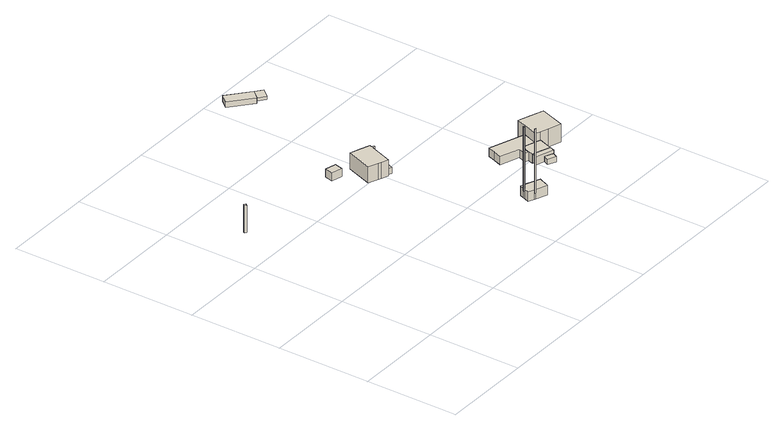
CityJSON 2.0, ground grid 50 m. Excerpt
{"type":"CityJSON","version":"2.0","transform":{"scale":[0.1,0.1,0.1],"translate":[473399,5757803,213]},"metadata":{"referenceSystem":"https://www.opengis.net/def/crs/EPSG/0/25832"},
"CityObjects":{
"building1":{"type":"Building","attributes":{"Gemeindeschluessel":"05711000","BezugspunktDach":"2100","function":"51002_1260","measuredHeight":15},"address":[{"country":"Germany"}],"geometry":[{"type":"Solid","lod":"1","boundaries":[[[[0,1,2,3]],[[4,5,6,7]],[[4,7,3,2]],[[5,4,2,1]],[[6,5,1,0]],[[7,6,0,3]]]]}]},
"building2":{"type":"Building","attributes":{"Gemeindeschluessel":"05711000","function":"31001_2513"},"address":[{"country":"Germany","locality":"Bielefeld","thoroughfareNumber":"276","thoroughfareName":"Lämershagener Straße"}],"children":["building2-1","building2-2","building2-3","building2-4"]},
"building2-1":{"type":"BuildingPart","attributes":{"BezugspunktDach":"2000","measuredHeight":5.17},"parents":["building2"],"geometry":[{"type":"Solid","lod":"1","boundaries":[[[[8,9,10,11,12,13,14,15,16,17]],[[18,19,20,21,22,23,24,25,26,27]],[[18,27,17,16]],[[19,18,16,15]],[[20,19,15,14]],[[21,20,14,13]],[[22,21,13,12]],[[23,22,12,11]],[[24,23,11,10]],[[25,24,10,9]],[[26,25,9,8]],[[27,26,8,17]]]]}]},
"building2-2":{"type":"BuildingPart","attributes":{"BezugspunktDach":"2100","measuredHeight":35},"address":[{"country":"Germany","locality":"Bielefeld","thoroughfareNumber":"276","thoroughfareName":"Lämershagener Straße"}],"parents":["building2"],"geometry":[{"type":"Solid","lod":"1","boundaries":[[[[28,29,30,31]],[[32,33,34,35]],[[32,35,31,30]],[[33,32,30,29]],[[34,33,29,28]],[[35,34,28,31]]]]}]},
"building2-3":{"type":"BuildingPart","attributes":{"BezugspunktDach":"2000","measuredHeight":1.93},"address":[{"country":"Germany","locality":"Bielefeld","thoroughfareNumber":"276","thoroughfareName":"Lämershagener Straße"}],"parents":["building2"],"geometry":[{"type":"Solid","lod":"1","boundaries":[[[[36,9,8,37]],[[38,39,40,41]],[[38,41,37,8]],[[39,38,8,9]],[[40,39,9,36]],[[41,40,36,37]]]]}]},
"building2-4":{"type":"BuildingPart","attributes":{"BezugspunktDach":"2100","measuredHeight":35},"address":[{"country":"Germany","locality":"Bielefeld","thoroughfareNumber":"276","thoroughfareName":"Lämershagener Straße"}],"parents":["building2"],"geometry":[{"type":"Solid","lod":"1","boundaries":[[[[42,43,44,45]],[[46,47,48,49]],[[46,49,45,44]],[[47,46,44,43]],[[48,47,43,42]],[[49,48,42,45]]]]}]},
"building3":{"type":"Building","attributes":{"Gemeindeschluessel":"05711000","BezugspunktDach":"2000","function":"31001_9998","measuredHeight":5.23},"address":[{"country":"Germany","locality":"Bielefeld","thoroughfareNumber":"281","thoroughfareName":"Lämershagener Straße"}],"geometry":[{"type":"Solid","lod":"1","boundaries":[[[[50,51,52,53]],[[54,55,56,57]],[[54,57,53,52]],[[55,54,52,51]],[[56,55,51,50]],[[57,56,50,53]]]]}]},
"building4":{"type":"Building","attributes":{"Gemeindeschluessel":"05711000","BezugspunktDach":"2000","function":"31001_1010","measuredHeight":11.37},"address":[{"country":"Germany","locality":"Bielefeld","thoroughfareNumber":"281","thoroughfareName":"Lämershagener Straße"}],"geometry":[{"type":"Solid","lod":"1","boundaries":[[[[58,59,60,61,62,63,64,65,66,67,68,69,70]],[[71,72,73,74,75,76,77,78,79,80,81,82,83]],[[71,83,70,69]],[[72,71,69,68]],[[73,72,68,67]],[[74,73,67,66]],[[75,74,66,65]],[[76,75,65,64]],[[77,76,64,63]],[[78,77,63,62]],[[79,78,62,61]],[[80,79,61,60]],[[81,80,60,59]],[[82,81,59,58]],[[83,82,58,70]]]]}]},
"building5":{"type":"Building","attributes":{"Gemeindeschluessel":"05711000","BezugspunktDach":"2000","function":"31001_1010","measuredHeight":3.31},"address":[{"country":"Germany","locality":"Bielefeld","thoroughfareNumber":"281","thoroughfareName":"Lämershagener Straße"}],"geometry":[{"type":"Solid","lod":"1","boundaries":[[[[84,85,86,87]],[[88,89,90,91]],[[88,91,87,86]],[[89,88,86,85]],[[90,89,85,84]],[[91,90,84,87]]]]}]},
"building6":{"type":"Building","attributes":{"Gemeindeschluessel":"05711000","BezugspunktDach":"2000","function":"31001_9998","measuredHeight":3.41},"address":[{"country":"Germany","locality":"Bielefeld","thoroughfareNumber":"280","thoroughfareName":"Lämershagener Straße"}],"geometry":[{"type":"Solid","lod":"1","boundaries":[[[[92,93,94,95]],[[96,97,98,99]],[[96,99,95,94]],[[97,96,94,93]],[[98,97,93,92]],[[99,98,92,95]]]]}]},
"building7":{"type":"Building","attributes":{"Gemeindeschluessel":"05711000","function":"31001_1100"},"address":[{"country":"Germany","locality":"Bielefeld","thoroughfareNumber":"280","thoroughfareName":"Lämershagener Straße"}],"children":["building7-1","building7-2","building7-3","building7-4"]},
"building7-1":{"type":"BuildingPart","attributes":{"BezugspunktDach":"2000","measuredHeight":9.05},"parents":["building7"],"geometry":[{"type":"Solid","lod":"1","boundaries":[[[[100,101,102,103,104,105,106,107,108,109]],[[110,111,112,113,114,115,116,117,118,119]],[[110,119,109,108]],[[111,110,108,107]],[[112,111,107,106]],[[113,112,106,105]],[[114,113,105,104]],[[115,114,104,103]],[[116,115,103,102]],[[117,116,102,101]],[[118,117,101,100]],[[119,118,100,109]]]]}]},
"building7-2":{"type":"BuildingPart","attributes":{"BezugspunktDach":"2000","measuredHeight":6.89},"parents":["building7"],"geometry":[{"type":"Solid","lod":"1","boundaries":[[[[120,121,122,123,124,125,126,127]],[[110,128,129,130,131,112,111,132]],[[110,132,127,126]],[[128,110,126,125]],[[129,128,125,124]],[[130,129,124,123]],[[131,130,123,122]],[[112,131,122,121]],[[111,112,121,120]],[[132,111,120,127]]]]}]},
"building7-3":{"type":"BuildingPart","attributes":{"BezugspunktDach":"2000","measuredHeight":13.13},"address":[{"country":"Germany","locality":"Bielefeld","thoroughfareNumber":"280","thoroughfareName":"Lämershagener Straße"}],"parents":["building7"],"geometry":[{"type":"Solid","lod":"1","boundaries":[[[[133,134,135,136,137,138,139,140]],[[141,142,143,144,145,146,147,148]],[[141,148,140,139]],[[142,141,139,138]],[[143,142,138,137]],[[144,143,137,136]],[[145,144,136,135]],[[146,145,135,134]],[[147,146,134,133]],[[148,147,133,140]]]]}]},
"building7-4":{"type":"BuildingPart","attributes":{"BezugspunktDach":"2000","measuredHeight":6.23},"address":[{"country":"Germany","locality":"Bielefeld","thoroughfareNumber":"280","thoroughfareName":"Lämershagener Straße"}],"parents":["building7"],"geometry":[{"type":"Solid","lod":"1","boundaries":[[[[122,149,150,124]],[[151,152,153,154]],[[151,154,124,150]],[[152,151,150,149]],[[153,152,149,122]],[[154,153,122,124]]]]}]},
"building8":{"type":"Building","attributes":{"Gemeindeschluessel":"05711000","function":"31001_2720"},"address":[{"country":"Germany","locality":"Bielefeld","thoroughfareNumber":"281","thoroughfareName":"Lämershagener Straße"}],"children":["building8-1","building8-2"]},
"building8-1":{"type":"BuildingPart","attributes":{"BezugspunktDach":"2000","measuredHeight":2.92},"parents":["building8"],"geometry":[{"type":"Solid","lod":"1","boundaries":[[[[155,156,157,158]],[[159,160,161,162]],[[159,162,158,157]],[[160,159,157,156]],[[161,160,156,155]],[[162,161,155,158]]]]}]},
"building8-2":{"type":"BuildingPart","attributes":{"BezugspunktDach":"2000","measuredHeight":1.68},"address":[{"country":"Germany","locality":"Bielefeld","thoroughfareNumber":"281","thoroughfareName":"Lämershagener Straße"}],"parents":["building8"],"geometry":[{"type":"Solid","lod":"1","boundaries":[[[[158,157,163,164]],[[165,166,167,168]],[[165,168,164,163]],[[166,165,163,157]],[[167,166,157,158]],[[168,167,158,164]]]]}]}
},
"vertices":[
[10,1069,327],[3,1059,327],[13,1052,327],[20,1062,327],[13,1052,177],[3,1059,177],[10,1069,177],[20,1062,177],
[912,91,338],[906,94,338],[872,108,338],[862,82,338],[859,74,338],[848,49,338],[881,35,338],[889,32,338],[948,7,338],[972,66,338],[948,7,286],[889,32,286],[881,35,286],[848,49,286],[859,74,286],[862,82,286],[872,108,286],[906,94,286],[912,91,286],[972,66,286],
[858,83,678],[855,76,678],[859,74,678],[862,82,678],[859,74,328],[855,76,328],[858,83,328],[862,82,328],
[907,97,338],[913,94,338],[912,91,319],[906,94,319],[907,97,319],[913,94,319],
[881,35,669],[880,32,669],[887,29,669],[889,32,669],[887,29,319],[880,32,319],[881,35,319],[889,32,319],
[681,1080,174],[670,1037,174],[728,1021,174],[739,1065,174],[728,1021,130],[670,1037,130],[681,1080,130],[739,1065,130],
[903,977,220],[907,989,220],[854,1008,220],[800,1027,220],[750,888,220],[749,886,220],[802,866,220],[819,860,220],[855,846,220],[894,951,220],[900,967,220],[913,963,220],[916,973,220],[913,963,133],[900,967,133],[894,951,133],[855,846,133],[819,860,133],[802,866,133],[749,886,133],[750,888,133],[800,1027,133],[854,1008,133],[907,989,133],[903,977,133],[916,973,133],
[894,951,172],[855,846,172],[875,839,172],[913,944,172],[875,839,139],[855,846,139],[894,951,139],[913,944,139],
[1311,284,211],[1298,258,211],[1341,237,211],[1354,264,211],[1341,237,182],[1298,258,182],[1311,284,182],[1354,264,182],
[1404,462,217],[1214,529,217],[1199,487,217],[1184,445,217],[1286,409,217],[1271,366,217],[1290,359,217],[1305,403,217],[1375,379,217],[1389,421,217],[1375,379,171],[1305,403,171],[1290,359,171],[1271,366,171],[1286,409,171],[1184,445,171],[1199,487,171],[1214,529,171],[1404,462,171],[1389,421,171],
[1305,403,222],[1290,359,222],[1280,331,222],[1328,314,222],[1375,297,222],[1401,370,222],[1375,379,222],[1353,387,222],[1401,370,171],[1375,297,171],[1328,314,171],[1280,331,171],[1353,387,171],
[1490,489,268],[1422,513,268],[1404,462,268],[1375,379,268],[1401,370,268],[1443,355,268],[1511,331,268],[1558,465,268],[1511,331,169],[1443,355,169],[1401,370,169],[1375,379,169],[1404,462,169],[1422,513,169],[1490,489,169],[1558,465,169],
[1270,304,222],[1366,270,222],[1366,270,178],[1270,304,178],[1280,331,178],[1375,297,178],
[1106,1969,36],[1068,1925,36],[1182,1828,36],[1221,1871,36],[1182,1828,6],[1068,1925,6],[1106,1969,6],[1221,1871,6],
[1220,1796,36],[1257,1841,36],[1220,1796,19],[1182,1828,19],[1221,1871,19],[1257,1841,19]
]}
